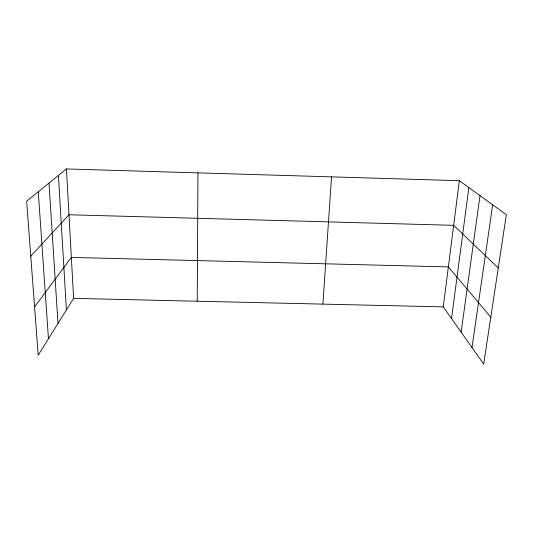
<?xml version="1.0" encoding="UTF-8"?>
<svg xmlns="http://www.w3.org/2000/svg" width="533" height="533" viewBox="0 0 533 533"><rect width="100%" height="100%" fill="white"/><g stroke="black" fill="none" stroke-linecap="round" stroke-linejoin="round"><path stroke-width="0.8" d="M197.237 301.218L197.95 172.865M322.905 304.11L331.526 176.863M459.353 180.687L506.35 214.679L483.671 364.066L443.263 306.881L459.353 180.687L66.438 168.934L26.65 201.188L38.209 355.185L73.621 298.38L66.438 168.934M451.524 318.574L468.867 187.563M461.138 332.179L479.993 195.618M472.011 347.569L492.672 204.785M34.585 306.901L71.349 257.412L448.36 266.913L490.793 317.168M30.781 256.18L68.984 214.759L453.663 225.326L498.262 267.966M73.621 298.38L443.263 306.881M38.269 191.767L48.456 338.755M49.009 183.059L57.997 323.444M58.417 175.437L66.405 309.953"/></g></svg>
